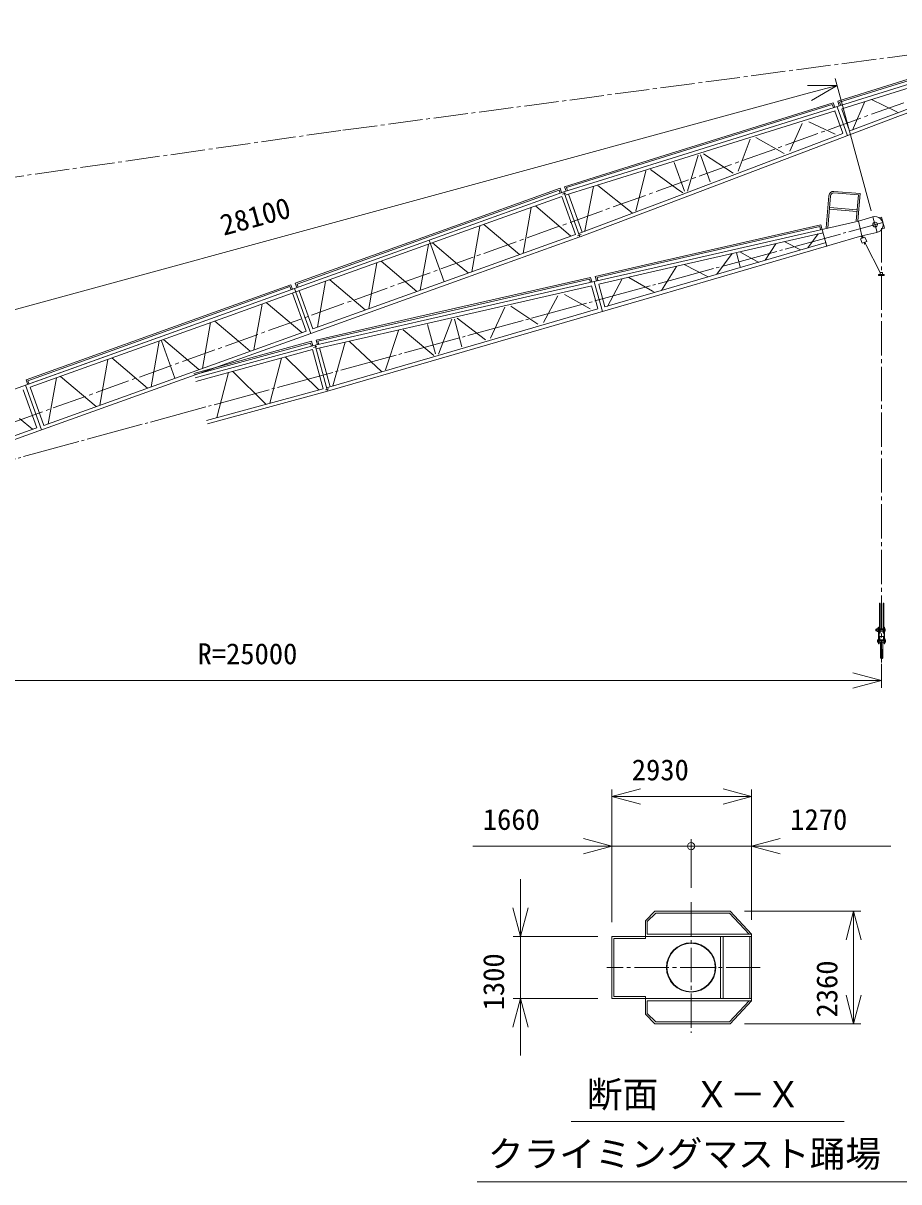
# Model space of a CAD drawing. Units: millimetres, scale not verified. Extents: x -26175 to 26208, y -37536 to 40834.
# Drawn here: x -9803 to 8565, y 2379 to 26698 of the extents above; entities that cross this region are included whole.
import ezdxf
from ezdxf.enums import TextEntityAlignment as Align

# ---------------------------------------------------------------- set-up
doc = ezdxf.new("R2010")
doc.units = ezdxf.units.MM
doc.header["$LTSCALE"] = 80
doc.linetypes.add('CHAIN2', pattern=[12, 9, -1, 1, -1])
doc.linetypes.add('USER1', pattern=[17.25, 15, -0.75, 0.75, -0.75])
for name, color, linetype, lineweight in [('0-2_01 細線', 7, 'Continuous', 18), ('0-3_05 寸法', 7, 'Continuous', 18), ('0-4_10 当社外形線', 3, 'Continuous', 18), ('0-5_12 当社中心線', 3, 'CHAIN2', 18), ('0-6_22 躯体・土木、中心線', 1, 'USER1', 18), ('0-7_20 躯体・土木、外形線', 1, 'Continuous', 18)]:
    doc.layers.add(name, color=color, linetype=linetype, lineweight=lineweight)
doc.styles.add('ＭＳ ゴシック', font='')
doc.styles.get('ＭＳ ゴシック').set_extended_font_data('MS Gothic')

msp = doc.modelspace()

# ---------------------------------------------------------------- linework, layer by layer
at = {"layer": '0-2_01 細線'}
for p, q in [((7283.5, 25059.33), (8314.51, 25382)), ((7322.3, 25040.04), (8324.81, 25353.79)), ((3696.53, 23831.94), (8348.26, 25287.78)), ((7283.5, 25059.33), (7316.76, 24966.68)), ((7368.69, 24902.62), (8373.85, 25217.2)), ((7590.61, 24451.31), (7853.37, 25055.14)), ((7991.07, 25093.1), (8508.32, 24842.69)), ((3662.63, 23926.1), (7187.99, 25029.43)), ((3673.13, 23897.96), (7169.48, 24992.2)), ((3722.08, 23761.34), (7227.65, 24858.48)), ((7169.48, 24992.2), (7192.38, 24928.38)), ((7187.99, 25029.43), (7221.35, 24936.49)), ((7224.24, 24854.49), (7391.83, 24387.73)), ((7271.46, 24944.86), (7490.61, 24334.51)), ((7322.3, 25040.04), (7345.89, 24974.33)), ((7368.72, 24895.94), (7532.99, 24438.42)), ((7535.64, 24435.66), (8520.65, 24808.34)), ((3990.32, 23014.12), (8546, 24737.75)), ((6278.42, 24010.59), (6534.09, 24590.8)), ((6673.91, 24630.8), (7227.92, 24369.51)), ((3965.1, 23084.76), (7388.85, 24380.13)), ((5197.98, 23595.16), (5443.47, 24263.23)), ((5567.96, 24295.72), (6158.56, 23962.47)), ((4355.5, 23930.23), (4131.53, 23172.8)), ((4407.39, 23933.09), (4610.72, 23366.8)), ((4465.39, 23955.53), (5093.35, 23550.48)), ((3855.37, 23774.92), (4071.42, 23173.18)), ((4036.45, 23135.23), (3902.68, 23231.66)), ((-4108.52, 21129.07), (-918.35, 22274.46)), ((-4095.25, 21240.08), (-952.14, 22368.58)), ((-4083.18, 21058.49), (-893.01, 22203.87)), ((-4056.88, 21221.99), (-942.01, 22340.34)), ((-1284.8, 22142.27), (-972.47, 21272.36)), ((-1302.65, 22053.87), (-1472.88, 21093.55)), ((-691.76, 21643.37), (-1216, 22087.22)), ((-2381.23, 21666.63), (-2551.45, 20706.3)), ((-1548.54, 21068.32), (-2294.58, 21699.97)), ((-1475.48, 20442.43), (3276.14, 21528.81)), ((2196.74, 21384.6), (3249.89, 21625.39)), ((2233.9, 21362.33), (3257.94, 21596.46)), ((2269.37, 21221.69), (3296.12, 21456.44)), ((-5535.67, 20722.93), (-4189.38, 21206.3)), ((-5525.53, 20694.69), (-4207.47, 21167.93)), ((-4183.55, 21101.29), (-4207.47, 21167.93)), ((-4155.31, 21111.42), (-4189.38, 21206.3)), ((-4062.94, 21150.07), (-4095.25, 21240.08)), ((-4034.7, 21160.21), (-4056.88, 21221.99)), ((-3770.61, 20187.9), (-580.43, 21333.29)), ((-3459.83, 21279.38), (-3630.04, 20319.05)), ((-2627.13, 20681.06), (-3373.17, 21312.72)), ((-1501.89, 20538.96), (2099.17, 21362.29)), ((-1493.62, 20510.08), (2077.8, 21326.63)), ((-1455.54, 20370.04), (2125.31, 21188.75)), ((2077.8, 21326.63), (2095.62, 21261.21)), ((2099.17, 21362.29), (2125.15, 21267.02)), ((2121.59, 21185.04), (2252.04, 20706.58)), ((2175.76, 21271.43), (2346.34, 20645.77)), ((2196.74, 21384.6), (2222.62, 21289.63)), ((2233.9, 21362.33), (2252.27, 21294.97)), ((2268.88, 21215.03), (2396.74, 20746.03)), ((2455.2, 20754.36), (2764.52, 21335.72)), ((2904.77, 21362.76), (3400.79, 21072.53)), ((-5501.88, 20628.82), (-4108.52, 21129.07)), ((-5476.53, 20558.22), (-4083.18, 21058.48)), ((-4153.78, 21033.14), (-3866.54, 20233.15)), ((-4108.52, 21129.07), (-3770.61, 20187.9)), ((-4108.52, 21129.07), (-3770.61, 20187.9)), ((-1246.76, 19604.07), (3430.12, 20964.96)), ((1112.47, 20417.96), (1412.87, 20976.32)), ((1555.4, 21005.22), (2087.2, 20701.28)), ((2399.17, 20743.07), (3410.39, 21037.32)), ((-4792.54, 20800.87), (-4962.76, 19840.57)), ((-3959.83, 20202.57), (-4705.89, 20834.23)), ((-1266.35, 19676.48), (2248.48, 20699.23)), ((2.76, 20088.57), (299.92, 20735.32)), ((426.58, 20757.94), (989.21, 20379.39)), ((-810.83, 20488.71), (-1093.53, 19751.19)), ((-758.87, 20487.49), (-600.59, 19907)), ((-699.29, 20505.31), (-105.05, 20052.25)), ((-5189.3, 19758.23), (-3866.54, 20233.15)), ((-5163.96, 19687.63), (-3770.61, 20187.9)), ((-1321.6, 20373.12), (-1153.43, 19756.28)), ((-5038.42, 19815.33), (-5284.66, 20023.81)), ((-1191.27, 19721.2), (-1317.05, 19827.82)), ((-14356.35, 16466.92), (-9772.83, 18112.57)), ((-14331.01, 16396.33), (-9747.48, 18041.98))]:
    msp.add_line(p, q, dxfattribs=at)
msp.add_lwpolyline([(-4012.59, 21083.83), (-3725.36, 20283.82), (-605.77, 21403.87)], dxfattribs=at)
at = {"layer": '0-3_05 寸法'}
for p, q in [((7988.45, 22759.92), (7231.26, 25535.58)), ((7270.73, 25390.87), (6691.89, 25232.96)), ((-19260.82, 18153.16), (6691.89, 25232.96)), ((8203.62, 13252.24), (8203.62, 12751.05)), ((7603.62, 12901.05), (-16196.38, 12901.05)), ((8203.62, 12901.05), (7603.62, 12901.05)), ((2547.9, 7828.66), (2547.9, 10614.91)), ((2547.9, 10464.91), (3147.9, 10464.91)), ((3147.9, 10464.91), (4877.9, 10464.91)), ((5477.9, 10464.91), (4877.9, 10464.91)), ((5477.9, 7878.66), (5477.9, 10614.91)), ((2547.9, 7828.66), (2547.9, 9574.65)), ((4207.9, 8552.36), (4207.9, 9574.65)), ((4207.9, 8552.36), (4207.9, 9574.65)), ((5477.9, 7878.66), (5477.9, 9574.65)), ((2547.9, 9424.65), (-372.1, 9424.65)), ((1947.9, 9424.65), (1347.9, 9424.65)), ((2547.9, 9424.65), (1947.9, 9424.65)), ((2547.9, 9424.65), (3147.9, 9424.65)), ((4207.9, 9424.65), (3147.9, 9424.65)), ((4207.9, 9424.65), (4877.9, 9424.65)), ((5477.9, 9424.65), (4877.9, 9424.65)), ((5477.9, 9424.65), (8397.9, 9424.65)), ((5477.9, 9424.65), (6077.9, 9424.65)), ((6077.9, 9424.65), (6677.9, 9424.65)), ((626.55, 8128.66), (626.55, 8728.66)), ((626.55, 7528.66), (626.55, 8128.66)), ((5327.9, 8058.66), (7767.83, 8058.66)), ((7617.83, 8058.66), (7617.83, 7458.66)), ((2247.9, 7528.66), (476.55, 7528.66)), ((626.55, 7528.66), (626.55, 6228.66)), ((7617.83, 7458.66), (7617.83, 6298.66)), ((2247.9, 6228.66), (476.55, 6228.66)), ((626.55, 6228.66), (626.55, 5628.66)), ((7617.83, 5698.66), (7617.83, 6298.66)), ((626.55, 5628.66), (626.55, 5028.66)), ((5327.9, 5698.66), (7767.83, 5698.66)), ((1689.81, 3645.17), (7420.01, 3645.17)), ((-277.54, 2379.49), (10559.76, 2379.49))]:
    msp.add_line(p, q, dxfattribs=at)
for points in [[(6649.57, 25388.07), (7270.73, 25390.87), (6734.2, 25077.86)], [(7603.62, 13061.82), (8203.62, 12901.05), (7603.62, 12740.28)], [(3147.9, 10304.14), (2547.9, 10464.91), (3147.9, 10625.68)], [(4877.9, 10625.68), (5477.9, 10464.91), (4877.9, 10304.14)], [(1947.9, 9585.42), (2547.9, 9424.65), (1947.9, 9263.88)], [(6077.9, 9263.88), (5477.9, 9424.65), (6077.9, 9585.42)], [(787.32, 8128.66), (626.55, 7528.66), (465.78, 8128.66)], [(7457.06, 7458.66), (7617.83, 8058.66), (7778.6, 7458.66)], [(465.78, 5628.66), (626.55, 6228.66), (787.32, 5628.66)], [(7778.6, 6298.66), (7617.83, 5698.66), (7457.06, 6298.66)]]:
    msp.add_lwpolyline(points, dxfattribs=at)
msp.add_circle((4207.9, 9424.65), 75, dxfattribs=at)
msp.add_circle((4207.9, 9424.65), 75, dxfattribs=at)
at = {"layer": '0-4_10 当社外形線'}
for p, q in [((7201.52, 23134.13), (7715.93, 23093.65)), ((7204.18, 23168.04), (7752.49, 23124.89)), ((7707.22, 22549.68), (7752.49, 23124.89)), ((7096.66, 23076.19), (7043.42, 22399.7)), ((7130.55, 23073.52), (7077.31, 22397.03)), ((7673.32, 22552.34), (7715.93, 23093.65)), ((7112.69, 22792.48), (7680.96, 22747.76)), ((7115.36, 22826.37), (7683.63, 22781.65)), ((7761.66, 22172), (7854.18, 22209.94)), ((7766.09, 22227.07), (7789.11, 22205.53)), ((7796.83, 22202.19), (7802.37, 22188.69)), ((7807.72, 22207.27), (7813.48, 22193.24)), ((7810.39, 22237.67), (7810.14, 22214.52)), ((7854.18, 22209.94), (7892.22, 22117.19)), ((7845.86, 22082.67), (7840.32, 22096.17)), ((7857.17, 22086.7), (7851.42, 22100.72)), ((8141.11, 21424.78), (8141.11, 21404.78)), ((8141.11, 21404.78), (8261.11, 21404.78)), ((8171.11, 21464.78), (8171.11, 21424.78)), ((8171.11, 21464.78), (8221.11, 21464.78)), ((8221.11, 21464.78), (8221.11, 21424.78)), ((8158.61, 14522.31), (8158.61, 13898.41)), ((8158.61, 14522.31), (8172.36, 14522.31)), ((8173.62, 14519.47), (8173.62, 13898.41)), ((8233.49, 14522.31), (8248.63, 14522.31)), ((8233.63, 14519.47), (8233.63, 13903.72)), ((8248.63, 14522.31), (8248.63, 13898.41)), ((8083.12, 13977.27), (8102.36, 13987.3)), ((8103.13, 13987.69), (8103.13, 13937.32)), ((8103.16, 13987.3), (8111.09, 13987.3)), ((8103.16, 13937.31), (8111.09, 13937.31)), ((8111.12, 13997.31), (8139.95, 13997.31)), ((8141.11, 14022.3), (8151.13, 14022.3)), ((8141.11, 14022.3), (8141.11, 13672.31)), ((8151.13, 14022.3), (8151.13, 13672.31)), ((8151.15, 14012.31), (8158.2, 14012.31)), ((8151.15, 13912.3), (8158.2, 13912.3)), ((8158.61, 13898.41), (8173.62, 13898.41)), ((8173.37, 13987.3), (8231.18, 13987.3)), ((8173.78, 13937.31), (8231.18, 13937.31)), ((8233.49, 13898.41), (8248.63, 13898.41)), ((8249.43, 14012.31), (8256.06, 14012.31)), ((8249.43, 13912.3), (8256.06, 13912.3)), ((8256.12, 14022.3), (8266.12, 14022.3)), ((8266.12, 14022.3), (8266.12, 13672.31)), ((8276.13, 13987.3), (8267.67, 13987.3)), ((8118.63, 13757.31), (8118.63, 13707.31)), ((8118.63, 13757.31), (8136.21, 13757.31)), ((8118.63, 13707.31), (8135.67, 13707.31)), ((8141.11, 13782.31), (8135.67, 13782.31)), ((8140.57, 13682.31), (8135.67, 13682.31)), ((8136.12, 13782.31), (8136.12, 13682.31)), ((8141.11, 13672.31), (8151.13, 13672.31)), ((8150.91, 13757.31), (8256.62, 13757.31)), ((8150.91, 13707.31), (8256.06, 13707.31)), ((8163.62, 13822.31), (8163.62, 13759.41)), ((8178.62, 13710.75), (8178.62, 13376.37)), ((8228.63, 13706.08), (8228.63, 13376.37)), ((8271.13, 13782.31), (8266.43, 13782.31)), ((8271.13, 13682.31), (8266.43, 13682.31)), ((8270.79, 13757.31), (8288.62, 13757.31)), ((8271.13, 13782.31), (8271.13, 13682.31)), ((8271.33, 13707.31), (8288.62, 13707.31)), ((8288.62, 13757.31), (8288.62, 13707.31)), ((8178.62, 13376.37), (8189.23, 13365.76)), ((8193.23, 13552.65), (8178.79, 13523.03)), ((8193.62, 13552.24), (8193.62, 13376.37)), ((8213.62, 13552.24), (8193.62, 13552.24)), ((8213.62, 13552.24), (8213.62, 13376.37)), ((8214.9, 13551.2), (8227.17, 13523.03)), ((8218.02, 13365.76), (8228.63, 13376.37)), ((8218.02, 13365.76), (8189.23, 13365.76)), ((3447.9, 8058.66), (3247.9, 7858.66)), ((5027.9, 8058.66), (3447.9, 8058.66)), ((5477.9, 7578.66), (5027.9, 8058.66)), ((3247.9, 7858.66), (3247.9, 7528.66)), ((3464.47, 8018.66), (3287.9, 7842.09)), ((3287.9, 7842.09), (3287.9, 7578.66)), ((5010.57, 8018.66), (3464.47, 8018.66)), ((5423.07, 7578.66), (5010.57, 8018.66)), ((5477.9, 7578.66), (3287.9, 7578.66)), ((5477.9, 7578.66), (5477.9, 7528.66)), ((2547.9, 7528.66), (2547.9, 6228.66)), ((3247.9, 7528.66), (2547.9, 7528.66)), ((2587.9, 7488.66), (2587.9, 6268.66)), ((3247.9, 7488.66), (2587.9, 7488.66)), ((5477.9, 7528.66), (3247.9, 7528.66)), ((3247.9, 7528.66), (3247.9, 7488.66)), ((4827.9, 7528.66), (4827.9, 6228.66)), ((4877.9, 7528.66), (4877.9, 6228.66)), ((5437.9, 7528.66), (5437.9, 6228.66)), ((5477.9, 7528.66), (5477.9, 6228.66)), ((3247.9, 6228.66), (2547.9, 6228.66)), ((3247.9, 6268.66), (2587.9, 6268.66)), ((3247.9, 6228.66), (3247.9, 6268.66)), ((3247.9, 5898.66), (3247.9, 6228.66)), ((5477.9, 6228.66), (3247.9, 6228.66)), ((3287.9, 5915.23), (3287.9, 6178.66)), ((5477.9, 6178.66), (3287.9, 6178.66)), ((5423.07, 6178.66), (5010.57, 5738.66)), ((5477.9, 6178.66), (5027.9, 5698.66)), ((5477.9, 6178.66), (5477.9, 6228.66)), ((3447.9, 5698.66), (3247.9, 5898.66)), ((3464.47, 5738.66), (3287.9, 5915.23)), ((5027.9, 5698.66), (3447.9, 5698.66)), ((5010.57, 5738.66), (3464.47, 5738.66))]:
    msp.add_line(p, q, dxfattribs=at)
for points in [[(7761.66, 22172), (7799.61, 22079.48), (7892.12, 22117.42)], [(8141.11, 21424.78), (8261.11, 21424.78), (8261.11, 21404.78)], [(8083.12, 13977.27), (8083.12, 13947.34), (8102.76, 13937.32)], [(8111.12, 13997.31), (8111.12, 13927.31), (8139.95, 13927.31)], [(8256.12, 14022.3), (8256.12, 13672.31), (8266.12, 13672.31)], [(8276.13, 13987.3), (8276.13, 13937.31), (8267.67, 13937.31)], [(8163.62, 13822.31), (8243.61, 13822.31), (8243.61, 13759.41)]]:
    msp.add_lwpolyline(points, dxfattribs=at)
for centre, radius in [((8067.4, 22470.5), 50), ((7797.64, 22214.66), 12.5), ((7797.64, 22214.66), 7.5), ((7855.18, 22074.35), 12.5), ((7855.18, 22074.35), 7.5), ((4207.9, 6878.66), 518), ((4207.9, 6878.66), 508)]:
    msp.add_circle(centre, radius, dxfattribs=at)
for radius in [100, 66]:
    msp.add_arc((7196.34, 23068.34), radius, 85.5, 175.5, dxfattribs=at)
at = {"layer": '0-5_12 当社中心線'}
for p, q in [((-19112.07, 15054.07), (18199.53, 28451)), ((-3094.59, 24451.78), (13050.91, 26602.36)), ((-3139.14, 24446.97), (-11333.23, 23276.02)), ((8022.68, 22634.51), (8112.12, 22306.48)), ((8203.62, 22393.02), (8203.62, 21464.78)), ((8171.11, 21464.78), (7874.19, 22052.6)), ((8203.62, 21404.78), (8203.62, 13276.49)), ((8083.12, 13962.3), (8276.13, 13962.3)), ((8118.63, 13732.31), (8288.62, 13732.31)), ((4207.9, 8252.36), (4207.9, 5504.96)), ((5659.97, 6878.66), (2438.09, 6878.66))]:
    msp.add_line(p, q, dxfattribs=at)
msp.add_circle((4207.9, 6878.66), 3.48, dxfattribs=at)
at = {"layer": '0-6_22 躯体・土木、中心線'}
msp.add_line((-19113.81, 15059.56), (8231.84, 22515.33), dxfattribs=at)
at = {"layer": '0-7_20 躯体・土木、外形線'}
for p, q in [((8314.51, 25382), (11916.09, 26509.18)), ((8324.81, 25353.79), (11897.6, 26471.96)), ((8373.85, 25217.2), (11975.01, 26344.23)), ((8546, 24737.75), (12792.88, 26344.54)), ((8520.65, 24808.34), (12054.33, 26145.31)), ((8508.32, 24842.69), (8556.68, 24819.28)), ((1552.48, 23265.7), (3662.63, 23926.1)), ((1591.28, 23246.4), (3673.13, 23897.96)), ((1540.27, 23157.1), (3696.53, 23831.94)), ((1562.69, 23085.51), (3722.08, 23761.34)), ((3255.77, 23599.33), (3051.44, 22755.03)), ((3902.68, 23231.66), (3355.68, 23625.95)), ((-952.14, 22368.58), (1457.68, 23233.79)), ((-918.35, 22274.46), (1538.53, 23156.57)), ((1457.68, 23233.79), (1490.67, 23141.94)), ((1510.26, 23106.58), (1580.35, 23131.75)), ((1538.53, 23156.57), (1876.46, 22215.4)), ((1552.48, 23265.7), (1586.75, 23170.25)), ((1591.28, 23246.4), (1614.98, 23180.39)), ((1636.23, 23106.36), (1921.18, 22312.77)), ((2163.09, 23267.45), (1977.83, 22337.1)), ((2971.64, 22718.2), (2251.51, 23288.91)), ((-893.01, 22203.87), (1493.28, 23060.63)), ((1687.22, 22230.08), (941.17, 22861.73)), ((1493.28, 23060.63), (1780.51, 22260.64)), ((1850.66, 22284.77), (3965.1, 23084.76)), ((1877.21, 22214.63), (3990.32, 23014.12)), ((854.52, 22828.37), (684.3, 21868.05)), ((7718.38, 22544.4), (8016.49, 22632.78)), ((8150.25, 22614.34), (8201.08, 22628.19)), ((8201.08, 22628.19), (8264.19, 22396.64)), ((-224.07, 22441.12), (-394.28, 21480.81)), ((608.64, 21842.82), (-137.42, 22474.47)), ((3249.89, 21625.39), (6928.8, 22466.52)), ((3257.94, 21596.46), (6907.44, 22430.86)), ((3276.14, 21528.81), (7718.87, 22544.57)), ((6907.44, 22430.86), (6925.14, 22365.92)), ((6928.8, 22466.52), (7052.36, 22013.33)), ((7718.87, 22544.57), (7789.97, 22233.59)), ((8213.32, 22382.77), (8264.19, 22396.64)), ((-605.77, 21403.87), (1780.51, 22260.64)), ((-580.43, 21333.29), (1876.46, 22215.4)), ((1826.95, 22237.47), (1901.2, 22264.12)), ((3296.12, 21456.44), (6974.59, 22297.46)), ((3430.12, 20964.96), (7789.97, 22233.59)), ((6654.19, 21981.83), (6873, 22275.77)), ((7790.47, 22233.53), (8102.26, 22303.97)), ((3410.39, 21037.32), (7038.07, 22092.92)), ((5231.95, 21896.74), (5631.88, 21675.48)), ((5764.69, 21722.04), (5986.77, 22068.82)), ((6157.49, 22115.67), (6505.24, 21940.82)), ((4747.37, 21429), (5069.38, 21861.49)), ((5158.51, 21878.96), (5238.43, 21585.81)), ((-469.95, 21455.58), (-691.76, 21643.37)), ((3590.25, 21090.65), (3899.14, 21593.54)), ((4063.59, 21633.42), (4565.69, 21374.69)), ((3400.79, 21072.53), (3447.16, 21045.4)), ((-9742.31, 19212.59), (-5535.67, 20722.93)), ((-9703.94, 19194.49), (-5525.53, 20694.69)), ((-10085.41, 18983.15), (-5501.88, 20628.82)), ((-9755.58, 19101.58), (-5501.87, 20628.79)), ((-9659.65, 19056.32), (-5476.53, 20558.22)), ((-5284.66, 20023.81), (-5784.47, 20446.98)), ((-3678.04, 19938.84), (-1475.48, 20442.43)), ((-3657.34, 20046.15), (-1501.89, 20538.96)), ((-3620.17, 20023.87), (-1493.62, 20510.08)), ((-5871.13, 20413.62), (-6041.33, 19453.31)), ((-3661.3, 19865.72), (-1455.54, 20370.04)), ((-1933.13, 20245.11), (-2203.07, 19419.45)), ((-1317.05, 19827.82), (-1831.43, 20263.82)), ((-6949.7, 20026.38), (-7119.93, 19066.05)), ((-6902.26, 20032.34), (-6619.53, 19244.87)), ((-6117.01, 19428.07), (-6863.06, 20059.73)), ((-6224.63, 19348.31), (-3754.35, 20021.78)), ((-3754.35, 20021.78), (-3728.68, 19927.63)), ((-3657.34, 20046.15), (-3630.67, 19948.31)), ((-3620.17, 20023.87), (-3601.72, 19956.2)), ((-3048.48, 19999.99), (-3306.16, 19087.05)), ((-2285.51, 19388.99), (-2958.64, 20014.45)), ((-6198.33, 19251.83), (-3679.81, 19938.45)), ((-6178.6, 19179.47), (-3732.45, 19846.36)), ((-3732.45, 19846.36), (-3508.87, 19026.3)), ((-3711.92, 19890.83), (-3640.07, 19910.43)), ((-3679.81, 19938.45), (-3416.76, 18973.67)), ((-3586.35, 19880.73), (-3364.54, 19067.23)), ((-9747.48, 18041.99), (-5163.96, 19687.63)), ((-8028.3, 19639.12), (-8198.52, 18678.79)), ((-7195.59, 19040.82), (-7941.64, 19672.46)), ((-4387.47, 19664.94), (-4632.5, 18720.93)), ((-3604.27, 19003.15), (-4298.46, 19691.4)), ((-3437.04, 19044.85), (-1266.35, 19676.48)), ((-3416.08, 18972.84), (-1246.76, 19604.07)), ((-9711.11, 19125.67), (-9742.31, 19212.59)), ((-9106.89, 19251.88), (-9277.1, 18291.54)), ((-8274.19, 18653.57), (-9020.22, 19285.22)), ((-5493.11, 19363.5), (-5738.14, 18419.51)), ((-4709.91, 18701.71), (-5404.11, 19389.95)), ((-9800.83, 19005.64), (-9513.59, 18205.64)), ((-9755.59, 19101.58), (-9417.67, 18160.4)), ((-9755.58, 19101.58), (-9417.67, 18160.4)), ((-9682.87, 19135.81), (-9703.94, 19194.49)), ((-5955.02, 18359.4), (-3508.87, 19026.3)), ((-5935.29, 18287.04), (-3416.76, 18973.67)), ((-3464.39, 18999.56), (-3388.28, 19020.3)), ((-9606.89, 18175.07), (-9877.54, 18404.23)), ((-9772.83, 18112.57), (-9513.99, 18205.51))]:
    msp.add_line(p, q, dxfattribs=at)
for points in [[(8348.26, 25287.78), (12697.6, 26648.98), (12792.88, 26344.54)], [(-942.01, 22340.34), (1439.58, 23195.42), (1462.43, 23131.8)], [(-6216.74, 19319.37), (-3775.41, 19984.95), (-3757.62, 19919.73)], [(-9659.65, 19056.32), (-9372.42, 18256.32), (-5189.3, 19758.23)]]:
    msp.add_lwpolyline(points, dxfattribs=at)
msp.add_arc((8064.8, 22469.79), 170, 280.59943, 108.44757, dxfattribs=at)

# ---------------------------------------------------------------- texts
at = {"layer": '0-3_05 寸法', "style": 'ＭＳ ゴシック'}
for s, rotation, p in [('28100', 15.259, (-5562.54, 22107.67)), ('1300', 90, (416.55, 5978.66)), ('2360', 90, (7407.83, 5828.66))]:
    msp.add_text(s, height=439.9, rotation=rotation, dxfattribs=at).set_placement(p, align=Align.BOTTOM_LEFT)
for s, height, p in [('R=25000', 439.9, (-6146.38, 13111.05)), ('2930', 439.9, (2962.9, 10674.91)), ('1660', 439.9, (-162.1, 9634.65)), ('1270', 439.9, (6287.9, 9634.65)), ('断面\u3000Ｘ－Ｘ', 549.9, (2018.49, 3776.78)), ('クライミングマスト踊場', 549.9, (-56.51, 2526.78))]:
    msp.add_text(s, height=height, dxfattribs=at).set_placement(p, align=Align.BOTTOM_LEFT)

doc.saveas('drawing.dxf')
